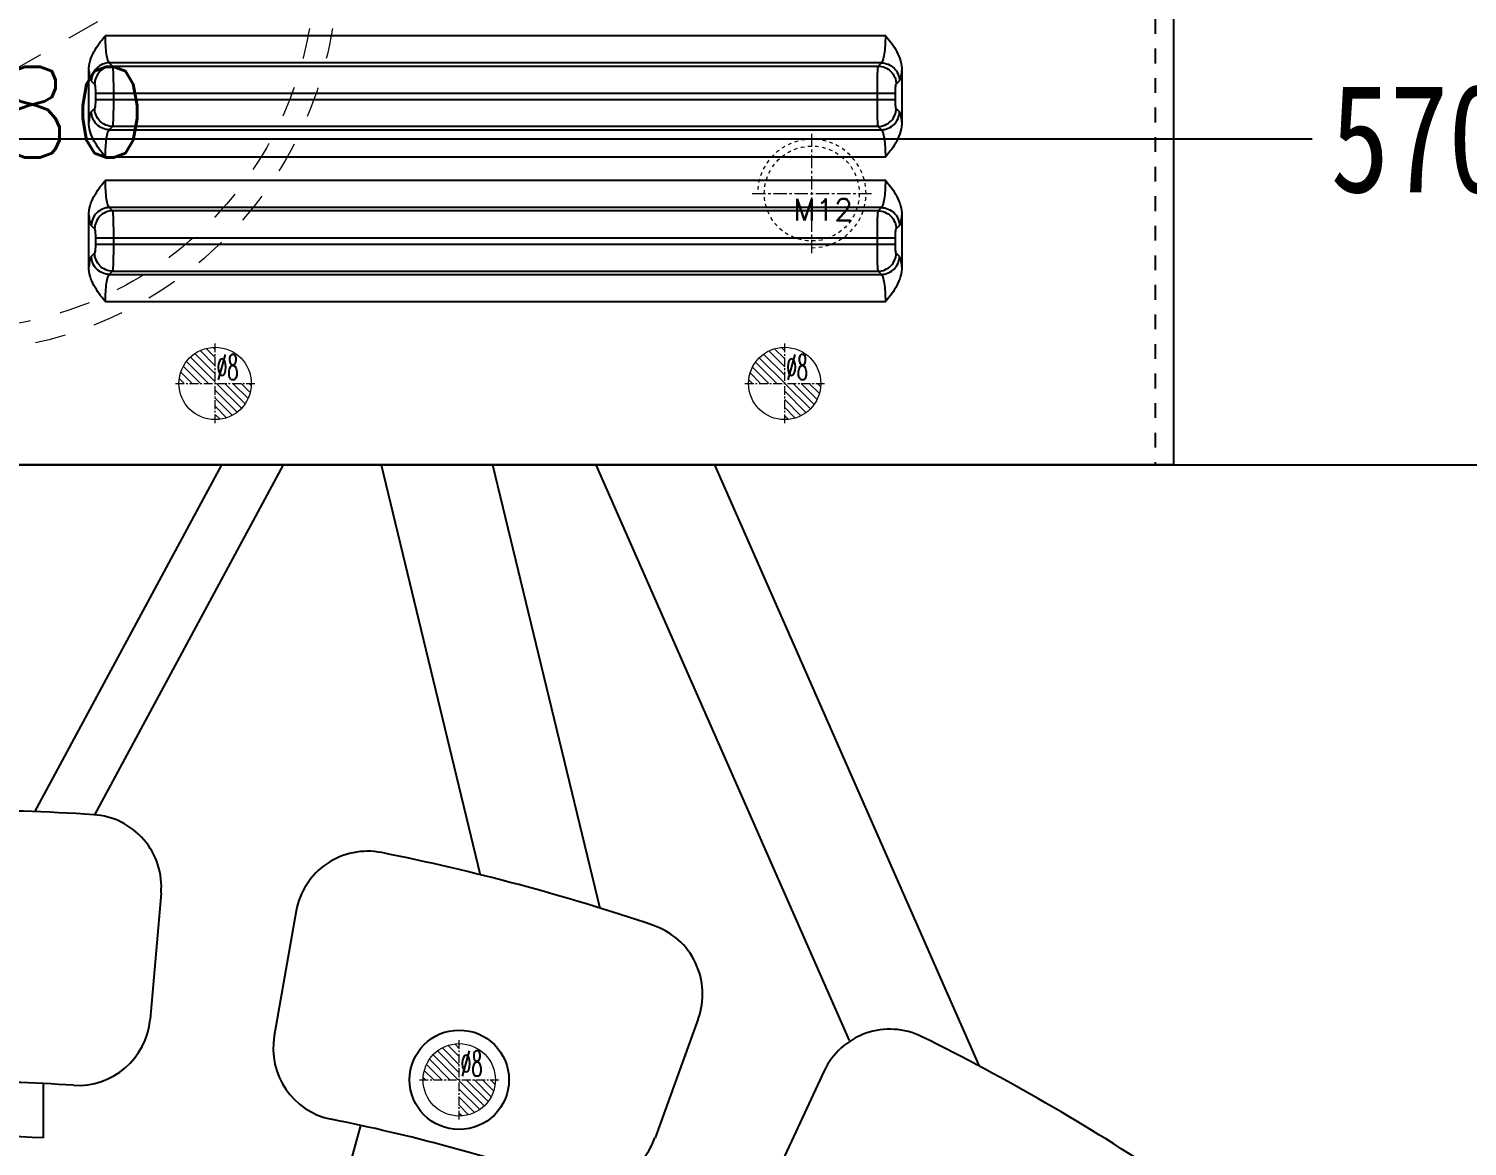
# Model space of a CAD drawing. Header units: millimetres. Extents: x 2673 to 5721, y -10743 to 3474.
# Drawn here: x 3814.6 to 3973.7, y 251.3 to 374.9 of the extents above; entities that cross this region are included whole.
import ezdxf
from ezdxf.enums import TextEntityAlignment as Align

# ---------------------------------------------------------------- set-up
doc = ezdxf.new("R2010")
doc.units = ezdxf.units.MM
doc.header["$LTSCALE"] = 16.335
doc.header["$PDMODE"] = 3
doc.header["$PDSIZE"] = 0.3125
doc.linetypes.add('CENTER', pattern=[0.6, 0.375, -0.075, 0.075, -0.075])
doc.linetypes.add('HIDDEN', pattern=[0.2, 0.1, -0.1])
doc.layers.get('0').update_dxf_attribs({"linetype": 'CONTINUOUS'})
doc.layers.get('Defpoints').update_dxf_attribs({"linetype": 'CONTINUOUS'})
doc.layers.add('DEFAULT_2', color=8, linetype='HIDDEN')
for name, color, linetype, lineweight in [('epin', 13, 'CONTINUOUS', 9), ('screw', 33, 'CONTINUOUS', 13), ('sp', 193, 'CONTINUOUS', 9)]:
    doc.layers.add(name, color=color, linetype=linetype, lineweight=lineweight)
doc.styles.get("Standard").update_dxf_attribs({"font": 'txt', "width": 0.8})
doc.styles.add('TXT', font='txt.shx', dxfattribs={"bigfont": 'gbcbig.shx'})
doc.styles.add('TXT05', font='txt.shx', dxfattribs={"width": 0.5, "bigfont": 'gbcbig.shx'})
doc.dimstyles.get("Standard").update_dxf_attribs({"dimtxt": 0.15625, "dimasz": 0.1875, "dimexe": 0.125, "dimexo": 0.0625, "dimtad": 0, "dimtih": 1, "dimtoh": 1, "dimdsep": 46, "dimtxsty": 'Standard', "dimcen": 0.09, "dimadec": 0, "dimazin": 0, "dimtp": 0.01, "dimtm": 0.01, "dimtfac": 1, "dimtofl": 0, "dimtmove": 0, "dimatfit": 3, "dimfxl": 0, "dimtolj": 1, "dimarcsym": 0})

# ---------------------------------------------------------------- blocks, each defined once
blk = doc.blocks.new('*D82')
at = {"color": 4, "lineweight": -2}
for p, q in [((3521.17, 266.65), (3521.17, 362.69)), ((3529.17, 362.69), (3956.53, 362.69)), ((4083.17, 362.69), (3999.73, 362.69)), ((4091.17, 266.65), (4091.17, 362.69))]:
    blk.add_line(p, q, dxfattribs=at)
at = {"color": 4}
for points in [[(3529.17, 364.02), (3529.17, 361.35), (3521.17, 362.69)], [(4083.17, 364.02), (4083.17, 361.35), (4091.17, 362.69)]]:
    blk.add_solid(points, dxfattribs=at)
at = {"layer": 'Defpoints', "color": 0}
for p in [(3521.17, 362.69), (3521.17, 266.65), (4091.17, 266.65)]:
    blk.add_point(p, dxfattribs=at)
at = {"color": 6, "insert": (3978.13, 362.69), "char_height": 12, "attachment_point": 5}
blk.add_mtext('\\A1;570.00', dxfattribs=at)
blk = doc.blocks.new('screw_m12_g')
at = {"layer": 'screw', "color": 1, "linetype": 'CENTER', "ltscale": 0.24}
for p, q in [((0, -6.6), (0, 6.6)), ((-6.6, 0), (6.6, 0))]:
    blk.add_line(p, q, dxfattribs=at)
at = {"layer": 'screw', "color": 33, "linetype": 'HIDDEN', "ltscale": 0.24}
blk.add_circle((0, 0), 5.25, dxfattribs=at)
at = {"layer": 'screw', "color": 92, "linetype": 'HIDDEN', "ltscale": 0.24}
blk.add_arc((0, 0), 6, 270, 180, dxfattribs=at)
at = {"layer": 'screw', "color": 6, "style": 'TXT'}
blk.add_text('M12', height=2.4, dxfattribs=at).set_placement((-2.04, -3))
blk = doc.blocks.new('01')
at = {"layer": 'screw', "color": 8, "linetype": 'HIDDEN', "ltscale": 2.239118}
blk.add_line((4872.17, 375.65), (4856.17, 366.41), dxfattribs=at)
blk = doc.blocks.new('02')
for p, q in [((3783.15, 274.29), (3784.37, 260.34)), ((3829.19, 274.29), (3827.97, 260.34))]:
    blk.add_line(p, q)
at = {"color": 7, "linetype": 'Continuous'}
for p, q in [((3796.17, 247.22), (3796.17, 253.23)), ((3816.17, 247.22), (3816.17, 253.23))]:
    blk.add_line(p, q, dxfattribs=at)
for radius, start, end in [(241.82, 86.3098, 93.6902), (211.82, 86.3932, 93.6068), (205.82, 87.2151, 92.7849)]:
    blk.add_arc((3806.17, 41.65), radius, start, end, dxfattribs=at)
for centre, start, end in [((3791.12, 274.98), 93.6902, 185), ((3821.22, 274.98), 355, 86.3098), ((3792.34, 261.03), 185, 273.6068), ((3820, 261.03), 266.3932, 355)]:
    blk.add_arc(centre, 8, start, end)
blk = doc.blocks.new('sp_80_th', base_point=(180.03, -1065.14))
at = {"layer": 'sp', "color": 1, "linetype": 'CENTER', "ltscale": 2.643404}
for p, q in [((180.03, -1111.89), (180.03, -1018.39)), ((133.28, -1065.14), (226.78, -1065.14))]:
    blk.add_line(p, q, dxfattribs=at)
at = {"layer": 'sp', "linetype": 'HIDDEN', "ltscale": 2.073258}
for radius in [42.5, 40]:
    blk.add_circle((180.03, -1065.14), radius, dxfattribs=at)
at = {"layer": 'sp', "color": 6, "style": 'TXT'}
blk.add_text('SP%%c80', height=10, dxfattribs=at).set_placement((180.03, -1081.14), align=Align.MIDDLE)
blk = doc.blocks.new('epin_ejp_8')
at = {"layer": 'epin', "ltscale": 0.5}
h = blk.add_hatch(dxfattribs=at)
h.set_pattern_fill('_ANSI31', color=123, scale=0.2, angle=90, style=0)
h.set_pattern_definition([(135, (-3069.6252, 813.4417), (-0.4490128, -0.4490128), [])])
h.paths.add_polyline_path([(0, 4, 0.414214), (-4, 0), (0, 0)])
h.paths.add_polyline_path([(4, 0), (0, 0), (0, -4, 0.414214)])
at = {"layer": 'epin', "color": 1, "linetype": 'CENTER', "ltscale": 0.16}
for p, q in [((0, -4.4), (0, 4.4)), ((-4.4, 0), (4.4, 0))]:
    blk.add_line(p, q, dxfattribs=at)
at = {"layer": 'epin', "ltscale": 0.5}
blk.add_circle((0, 0), 4, dxfattribs=at)
at = {"layer": 'epin', "color": 6, "ltscale": 0.5, "style": 'TXT05', "width": 0.5}
blk.add_text('%%c8', height=2.8, dxfattribs=at).set_placement((0.16, 0.4))
blk = doc.blocks.new('05')
at = {"layer": 'epin'}
blk.add_blockref('epin_ejp_8', (3862.17, 258.65), dxfattribs=at)
blk = doc.blocks.new('7')
at = {"layer": 'epin'}
for p in [(29, 2381.41), (92, 2381.41)]:
    blk.add_blockref('epin_ejp_8', p, dxfattribs=at)

msp = doc.modelspace()

# ---------------------------------------------------------------- linework, layer by layer
at = {"color": 7, "linetype": 'Continuous'}
for p, q in [((3941.172, 456.65), (3941.172, 326.649)), ((3909.35, 374.08), (3822.994, 374.08)), ((3823.464, 371.096), (3823.824, 370.736)), ((3908.879, 371.096), (3823.464, 371.096)), ((3908.519, 370.736), (3908.879, 371.096)), ((3821.193, 364.554), (3821.193, 370.246)), ((3823.824, 370.736), (3908.519, 370.736)), ((3911.151, 370.246), (3911.151, 364.554)), ((3821.475, 369.107), (3821.835, 368.747)), ((3821.929, 367.753), (3821.929, 367.047)), ((3821.929, 367.753), (3910.414, 367.753)), ((3823.919, 367.753), (3823.919, 367.047)), ((3908.425, 367.047), (3908.425, 367.753)), ((3910.414, 367.047), (3910.414, 367.753)), ((3910.508, 368.747), (3910.868, 369.107)), ((3821.835, 366.052), (3821.475, 365.692)), ((3821.929, 367.047), (3910.414, 367.047)), ((3910.868, 365.692), (3910.508, 366.052)), ((3823.824, 364.063), (3823.464, 363.703)), ((3823.464, 363.703), (3908.879, 363.703)), ((3908.519, 364.063), (3823.824, 364.063)), ((3908.879, 363.703), (3908.519, 364.063)), ((3822.994, 360.72), (3909.35, 360.72)), ((3909.35, 358.08), (3822.994, 358.08)), ((3823.464, 355.096), (3823.824, 354.736)), ((3908.879, 355.096), (3823.464, 355.096)), ((3908.519, 354.736), (3908.879, 355.096)), ((3821.193, 348.554), (3821.193, 354.246)), ((3908.519, 354.736), (3823.824, 354.736)), ((3911.151, 354.246), (3911.151, 348.554)), ((3821.475, 353.107), (3821.835, 352.747)), ((3821.929, 351.753), (3821.929, 351.047)), ((3821.929, 351.753), (3910.414, 351.753)), ((3823.919, 351.753), (3823.919, 351.047)), ((3908.425, 351.047), (3908.425, 351.753)), ((3910.414, 351.047), (3910.414, 351.753)), ((3910.508, 352.747), (3910.868, 353.107)), ((3821.929, 351.047), (3910.414, 351.047)), ((3821.835, 350.052), (3821.475, 349.692)), ((3910.868, 349.692), (3910.508, 350.052)), ((3823.824, 348.063), (3823.464, 347.703)), ((3823.464, 347.703), (3908.879, 347.703)), ((3823.824, 348.063), (3908.519, 348.063)), ((3908.879, 347.703), (3908.519, 348.063)), ((3822.994, 344.72), (3909.35, 344.72)), ((3941.172, 326.649), (3671.172, 326.649))]:
    msp.add_line(p, q, dxfattribs=at)
msp.add_line((3581.172, 326.65), (4031.172, 326.65))
at = {"color": 3}
for p, q in [((3815.237, 288.298), (3835.901, 326.65)), ((3821.869, 287.958), (3842.717, 326.65)), ((3853.519, 326.65), (3864.488, 281.331)), ((3865.865, 326.65), (3877.728, 277.638)), ((3877.298, 326.65), (3905.325, 262.989)), ((3890.41, 326.65), (3919.675, 260.175))]:
    msp.add_line(p, q, dxfattribs=at)
msp.add_circle((3862.172, 258.65), 5.5)
at = {"color": 7, "linetype": 'Continuous'}
for points, knots in [([(3821.193, 370.246), (3821.193, 370.96), (3821.66, 372.389), (3822.539, 373.523), (3822.994, 374.08)], [0, 0, 0, 0, 0.4983128, 1, 1, 1, 1]), ([(3822.994, 374.08), (3822.994, 373.719), (3823.014, 373.045), (3823.104, 372.152), (3823.222, 371.544), (3823.35, 371.224), (3823.424, 371.121), (3823.464, 371.096)], [0, 0, 0, 0, 0.3532544, 0.6598952, 0.8817852, 0.9537681, 1, 1, 1, 1]), ([(3908.879, 371.096), (3908.92, 371.121), (3908.994, 371.223), (3909.122, 371.544), (3909.239, 372.151), (3909.33, 373.045), (3909.35, 373.719), (3909.35, 374.08)], [0, 0, 0, 0, 0.0461847, 0.118068, 0.339755, 0.6463611, 1, 1, 1, 1]), ([(3909.35, 374.08), (3909.805, 373.523), (3910.683, 372.389), (3911.151, 370.96), (3911.151, 370.246)], [0, 0, 0, 0, 0.5016807, 1, 1, 1, 1]), ([(3908.879, 371.096), (3909.385, 371.091), (3910.432, 370.66), (3910.863, 369.613), (3910.868, 369.107)], [0, 0, 0, 0, 0.5, 1, 1, 1, 1]), ([(3821.193, 370.246), (3821.225, 369.987), (3821.274, 369.644), (3821.382, 369.269), (3821.439, 369.143), (3821.475, 369.107)], [0, 0, 0, 0, 0.661067, 0.8712814, 1, 1, 1, 1]), ([(3823.824, 370.736), (3823.836, 370.702), (3823.847, 370.597), (3823.865, 370.396), (3823.879, 370.106), (3823.899, 369.574), (3823.914, 368.78), (3823.919, 368.111), (3823.919, 367.753)], [0, 0, 0, 0, 0.0364024, 0.1047788, 0.2030286, 0.327886, 0.6400217, 1, 1, 1, 1]), ([(3908.425, 367.753), (3908.425, 368.111), (3908.429, 368.781), (3908.444, 369.574), (3908.464, 370.107), (3908.479, 370.397), (3908.497, 370.597), (3908.508, 370.702), (3908.519, 370.736)], [0, 0, 0, 0, 0.3601008, 0.6723603, 0.7971488, 0.8952971, 0.9636092, 1, 1, 1, 1]), ([(3910.868, 369.107), (3910.904, 369.143), (3910.962, 369.269), (3911.07, 369.644), (3911.118, 369.987), (3911.151, 370.246)], [0, 0, 0, 0, 0.1286696, 0.3388579, 1, 1, 1, 1]), ([(3821.835, 368.747), (3821.861, 368.721), (3821.878, 368.601), (3821.91, 368.396), (3821.925, 368.095), (3821.929, 367.872), (3821.929, 367.753)], [0, 0, 0, 0, 0.1090731, 0.3317893, 0.6421188, 1, 1, 1, 1]), ([(3910.414, 367.753), (3910.414, 367.872), (3910.419, 368.095), (3910.434, 368.396), (3910.466, 368.601), (3910.482, 368.721), (3910.508, 368.747)], [0, 0, 0, 0, 0.3580033, 0.6684555, 0.8910024, 1, 1, 1, 1]), ([(3821.929, 367.047), (3821.929, 366.927), (3821.925, 366.705), (3821.91, 366.403), (3821.878, 366.198), (3821.861, 366.078), (3821.835, 366.052)], [0, 0, 0, 0, 0.3580033, 0.6684555, 0.8910024, 1, 1, 1, 1]), ([(3823.919, 367.047), (3823.919, 366.688), (3823.914, 366.019), (3823.899, 365.225), (3823.879, 364.693), (3823.865, 364.403), (3823.847, 364.202), (3823.836, 364.098), (3823.824, 364.063)], [0, 0, 0, 0, 0.3601008, 0.6723603, 0.7971488, 0.8952971, 0.9636092, 1, 1, 1, 1]), ([(3908.519, 364.063), (3908.508, 364.098), (3908.497, 364.203), (3908.479, 364.403), (3908.464, 364.693), (3908.444, 365.226), (3908.429, 366.019), (3908.425, 366.688), (3908.425, 367.047)], [0, 0, 0, 0, 0.0364024, 0.1047788, 0.2030286, 0.327886, 0.6400217, 1, 1, 1, 1]), ([(3910.508, 366.052), (3910.482, 366.078), (3910.466, 366.198), (3910.434, 366.403), (3910.419, 366.705), (3910.414, 366.927), (3910.414, 367.047)], [0, 0, 0, 0, 0.1090731, 0.3317893, 0.6421188, 1, 1, 1, 1]), ([(3821.475, 365.692), (3821.439, 365.656), (3821.382, 365.531), (3821.274, 365.155), (3821.225, 364.812), (3821.193, 364.554)], [0, 0, 0, 0, 0.1286696, 0.3388579, 1, 1, 1, 1]), ([(3822.994, 360.72), (3822.539, 361.276), (3821.66, 362.411), (3821.193, 363.84), (3821.193, 364.554)], [0, 0, 0, 0, 0.5016809, 1, 1, 1, 1]), ([(3823.464, 363.703), (3822.958, 363.709), (3821.911, 364.139), (3821.481, 365.186), (3821.475, 365.692)], [0, 0, 0, 0, 0.5, 1, 1, 1, 1]), ([(3911.151, 364.554), (3911.151, 363.84), (3910.683, 362.411), (3909.804, 361.276), (3909.35, 360.72)], [0, 0, 0, 0, 0.4983193, 1, 1, 1, 1]), ([(3911.151, 364.554), (3911.118, 364.812), (3911.07, 365.155), (3910.962, 365.531), (3910.904, 365.656), (3910.868, 365.692)], [0, 0, 0, 0, 0.661067, 0.8712814, 1, 1, 1, 1]), ([(3823.464, 363.703), (3823.424, 363.679), (3823.35, 363.576), (3823.222, 363.256), (3823.105, 362.649), (3823.014, 361.755), (3822.994, 361.08), (3822.994, 360.72)], [0, 0, 0, 0, 0.0461847, 0.118068, 0.339755, 0.6463611, 1, 1, 1, 1]), ([(3909.35, 360.72), (3909.35, 361.08), (3909.33, 361.754), (3909.239, 362.648), (3909.122, 363.255), (3908.994, 363.576), (3908.92, 363.679), (3908.879, 363.703)], [0, 0, 0, 0, 0.3532544, 0.6598952, 0.8817852, 0.9537681, 1, 1, 1, 1]), ([(3821.193, 354.246), (3821.193, 354.96), (3821.66, 356.389), (3822.539, 357.523), (3822.994, 358.08)], [0, 0, 0, 0, 0.4983127, 1, 1, 1, 1]), ([(3822.994, 358.08), (3822.994, 357.719), (3823.014, 357.045), (3823.104, 356.152), (3823.222, 355.544), (3823.35, 355.224), (3823.424, 355.121), (3823.464, 355.096)], [0, 0, 0, 0, 0.3532544, 0.6598952, 0.8817852, 0.9537681, 1, 1, 1, 1]), ([(3908.879, 355.096), (3908.92, 355.121), (3908.994, 355.223), (3909.122, 355.544), (3909.239, 356.151), (3909.33, 357.045), (3909.35, 357.719), (3909.35, 358.08)], [0, 0, 0, 0, 0.0461847, 0.118068, 0.339755, 0.6463611, 1, 1, 1, 1]), ([(3909.35, 358.08), (3909.805, 357.523), (3910.683, 356.389), (3911.151, 354.96), (3911.151, 354.246)], [0, 0, 0, 0, 0.5016864, 1, 1, 1, 1]), ([(3908.879, 355.096), (3909.385, 355.091), (3910.432, 354.66), (3910.863, 353.613), (3910.868, 353.107)], [0, 0, 0, 0, 0.5, 1, 1, 1, 1]), ([(3821.193, 354.246), (3821.225, 353.987), (3821.274, 353.644), (3821.382, 353.269), (3821.439, 353.143), (3821.475, 353.107)], [0, 0, 0, 0, 0.661067, 0.8712814, 1, 1, 1, 1]), ([(3823.824, 354.736), (3823.318, 354.731), (3822.272, 354.3), (3821.841, 353.253), (3821.835, 352.747)], [0, 0, 0, 0, 0.5, 1, 1, 1, 1]), ([(3823.824, 354.736), (3823.836, 354.702), (3823.847, 354.597), (3823.865, 354.396), (3823.879, 354.106), (3823.899, 353.574), (3823.914, 352.78), (3823.919, 352.111), (3823.919, 351.753)], [0, 0, 0, 0, 0.0364007, 0.1047722, 0.203024, 0.3278901, 0.640037, 1, 1, 1, 1]), ([(3908.425, 351.753), (3908.425, 352.111), (3908.429, 352.781), (3908.444, 353.574), (3908.464, 354.107), (3908.479, 354.397), (3908.497, 354.597), (3908.508, 354.702), (3908.519, 354.736)], [0, 0, 0, 0, 0.360116, 0.6723565, 0.7971401, 0.8952895, 0.963606, 1, 1, 1, 1]), ([(3910.868, 353.107), (3910.904, 353.143), (3910.962, 353.269), (3911.07, 353.644), (3911.118, 353.987), (3911.151, 354.246)], [0, 0, 0, 0, 0.1286696, 0.3388579, 1, 1, 1, 1]), ([(3821.835, 352.747), (3821.861, 352.721), (3821.878, 352.601), (3821.91, 352.396), (3821.925, 352.095), (3821.929, 351.872), (3821.929, 351.753)], [0, 0, 0, 0, 0.1090665, 0.3317934, 0.6421341, 1, 1, 1, 1]), ([(3910.414, 351.753), (3910.414, 351.872), (3910.419, 352.095), (3910.434, 352.396), (3910.466, 352.601), (3910.482, 352.721), (3910.508, 352.747)], [0, 0, 0, 0, 0.3580185, 0.6684518, 0.8909949, 1, 1, 1, 1]), ([(3821.929, 351.047), (3821.929, 350.927), (3821.925, 350.705), (3821.91, 350.403), (3821.878, 350.198), (3821.861, 350.078), (3821.835, 350.052)], [0, 0, 0, 0, 0.3580185, 0.6684518, 0.8909949, 1, 1, 1, 1]), ([(3823.919, 351.047), (3823.919, 350.688), (3823.914, 350.019), (3823.899, 349.225), (3823.879, 348.693), (3823.865, 348.403), (3823.847, 348.202), (3823.836, 348.098), (3823.824, 348.063)], [0, 0, 0, 0, 0.360116, 0.6723565, 0.7971401, 0.8952895, 0.963606, 1, 1, 1, 1]), ([(3908.519, 348.063), (3908.508, 348.098), (3908.497, 348.203), (3908.479, 348.403), (3908.464, 348.693), (3908.444, 349.226), (3908.429, 350.019), (3908.425, 350.688), (3908.425, 351.047)], [0, 0, 0, 0, 0.0364007, 0.1047722, 0.203024, 0.3278901, 0.640037, 1, 1, 1, 1]), ([(3910.508, 350.052), (3910.482, 350.078), (3910.466, 350.198), (3910.434, 350.403), (3910.419, 350.705), (3910.414, 350.927), (3910.414, 351.047)], [0, 0, 0, 0, 0.1090665, 0.3317934, 0.6421341, 1, 1, 1, 1]), ([(3821.475, 349.692), (3821.439, 349.656), (3821.382, 349.531), (3821.274, 349.155), (3821.225, 348.812), (3821.193, 348.554)], [0, 0, 0, 0, 0.1286696, 0.3388579, 1, 1, 1, 1]), ([(3822.994, 344.72), (3822.539, 345.276), (3821.66, 346.411), (3821.193, 347.84), (3821.193, 348.554)], [0, 0, 0, 0, 0.5016811, 1, 1, 1, 1]), ([(3823.464, 347.703), (3822.958, 347.709), (3821.911, 348.139), (3821.481, 349.186), (3821.475, 349.692)], [0, 0, 0, 0, 0.5, 1, 1, 1, 1]), ([(3908.519, 348.063), (3909.025, 348.069), (3910.072, 348.499), (3910.503, 349.546), (3910.508, 350.052)], [0, 0, 0, 0, 0.5, 1, 1, 1, 1]), ([(3911.151, 348.554), (3911.151, 347.84), (3910.683, 346.411), (3909.804, 345.276), (3909.35, 344.72)], [0, 0, 0, 0, 0.4983193, 1, 1, 1, 1]), ([(3911.151, 348.554), (3911.118, 348.812), (3911.07, 349.155), (3910.962, 349.531), (3910.904, 349.656), (3910.868, 349.692)], [0, 0, 0, 0, 0.661067, 0.8712814, 1, 1, 1, 1]), ([(3823.464, 347.703), (3823.424, 347.679), (3823.35, 347.576), (3823.222, 347.256), (3823.105, 346.649), (3823.014, 345.755), (3822.994, 345.08), (3822.994, 344.72)], [0, 0, 0, 0, 0.0461847, 0.118068, 0.339755, 0.6463611, 1, 1, 1, 1]), ([(3909.35, 344.72), (3909.35, 345.08), (3909.33, 345.754), (3909.239, 346.648), (3909.122, 347.255), (3908.994, 347.576), (3908.92, 347.679), (3908.879, 347.703)], [0, 0, 0, 0, 0.3532544, 0.6598952, 0.8817852, 0.9537681, 1, 1, 1, 1])]:
    msp.add_open_spline(points, degree=3, knots=knots, dxfattribs=at)
for points in [[(3823.464, 371.096), (3822.958, 371.091), (3821.911, 370.66), (3821.481, 369.613), (3821.475, 369.107)], [(3823.824, 370.736), (3823.318, 370.731), (3822.272, 370.3), (3821.841, 369.253), (3821.835, 368.747)], [(3908.519, 370.736), (3909.025, 370.731), (3910.072, 370.3), (3910.503, 369.253), (3910.508, 368.747)], [(3823.824, 364.063), (3823.318, 364.069), (3822.272, 364.499), (3821.841, 365.546), (3821.835, 366.052)], [(3908.519, 364.063), (3909.025, 364.069), (3910.072, 364.499), (3910.503, 365.546), (3910.508, 366.052)], [(3908.879, 363.703), (3909.385, 363.709), (3910.432, 364.139), (3910.863, 365.186), (3910.868, 365.692)], [(3823.464, 355.096), (3822.958, 355.091), (3821.911, 354.66), (3821.481, 353.613), (3821.475, 353.107)], [(3908.519, 354.736), (3909.025, 354.731), (3910.072, 354.3), (3910.503, 353.253), (3910.508, 352.747)], [(3823.824, 348.063), (3823.318, 348.069), (3822.272, 348.499), (3821.841, 349.546), (3821.835, 350.052)], [(3908.879, 347.703), (3909.385, 347.709), (3910.432, 348.139), (3910.863, 349.186), (3910.868, 349.692)]]:
    msp.add_open_spline(points, degree=3, dxfattribs=at)
at = {"layer": 'DEFAULT_2', "color": 8, "linetype": 'HIDDEN'}
msp.add_line((3939.172, 415.149), (3939.172, 326.649), dxfattribs=at)

# ---------------------------------------------------------------- block references
for name, p in [('01', (-1050, 0)), ('7', (3806.172, -2045.761)), ('02', (0, 5)), ('05', (0, 0))]:
    msp.add_blockref(name, p)
for p, rotation in [((118.912, 991.529), 344.9999999999954), ((489.105, 1913.666), 329.9999999999924)]:
    msp.add_blockref('02', p, dxfattribs=dict(rotation=rotation))
at = {"layer": 'screw'}
msp.add_blockref('screw_m12_g', (3901.172, 356.65), dxfattribs=at)
at = {"layer": 'sp'}
msp.add_blockref('sp_80_th', (3806.172, 381.65), dxfattribs=at)

# ---------------------------------------------------------------- dimensions: what is measured, and where the dimension line sits
dim = msp.add_linear_dim(base=(3521.172, 362.687), p1=(4091.172, 266.65), p2=(3521.172, 266.65), dimstyle='Standard', override={"dimtxt": 12, "dimasz": 8, "dimexe": 0, "dimexo": 0, "dimgap": 0, "dimtih": 0, "dimtoh": 0, "dimzin": 0, "dimcen": 0, "dimclrd": 4, "dimclre": 4, "dimclrt": 6, "dimadec": 2, "dimtp": 0, "dimtm": 0, "dimtzin": 0})
dim.commit()
dim.dimension.update_dxf_attribs({"geometry": '*D82', "text_midpoint": (3978.133, 362.687), "dimtype": 160})

doc.saveas('drawing.dxf')
